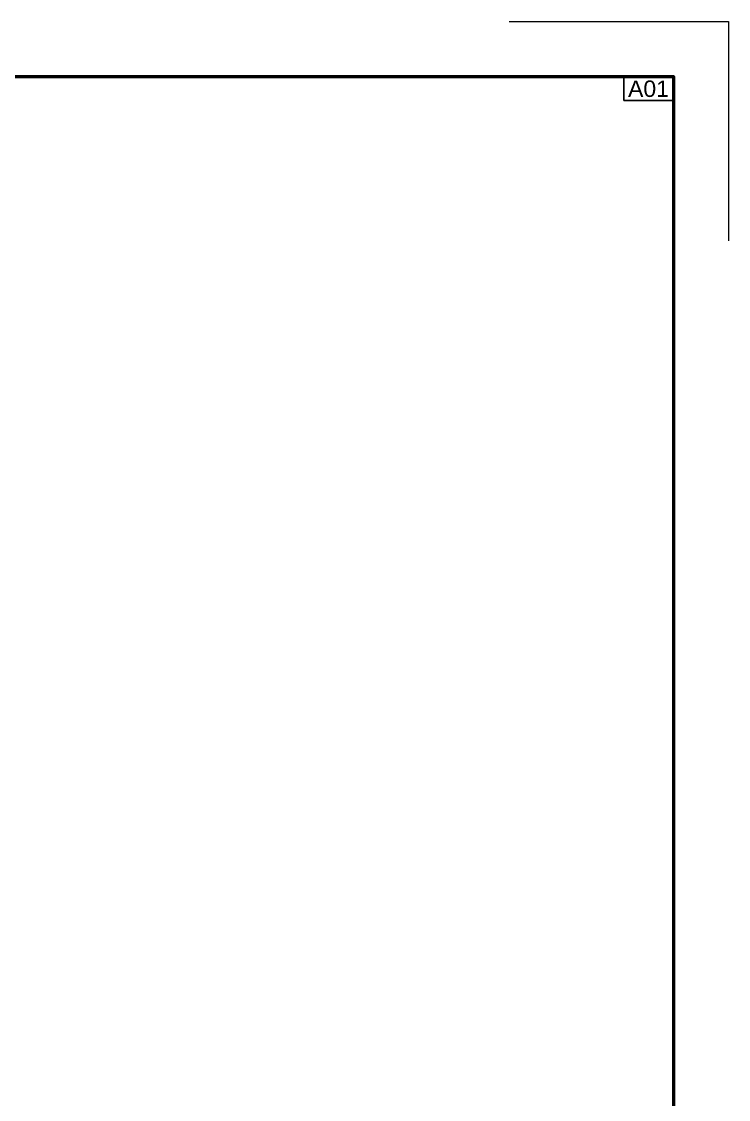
# Model space of a CAD drawing. Header units: inches. Extents: x 527934 to 2134587, y -408734 to 227304.
# Drawn here: x 1959416 to 1974890, y -250457 to -226867 of the extents above; entities that cross this region are included whole.
import ezdxf

# ---------------------------------------------------------------- set-up
doc = ezdxf.new("R2010")
doc.units = ezdxf.units.IN
doc.header["$MEASUREMENT"] = 0
doc.layers.add('paper', color=4, linetype='Continuous', lineweight=0, plot=False)
for name, color, linetype, lineweight in [('text', 7, 'Continuous', 13), ('TITLE THICK', 7, 'Continuous', 50), ('TITLE THIN', 7, 'Continuous', 25)]:
    doc.layers.add(name, color=color, linetype=linetype, lineweight=lineweight)
doc.styles.add('swiss', font='swisse.ttf')

msp = doc.modelspace()

# ---------------------------------------------------------------- linework, layer by layer
at = {"layer": 'paper'}
msp.add_lwpolyline([(1970090, -226867), (1974890, -226867), (1974890, -231667)], dxfattribs=at)
at = {"layer": 'TITLE THICK'}
msp.add_lwpolyline([(1927490, -228067), (1973690, -228067), (1973690, -261307), (1927490, -261307)], close=True, dxfattribs=at)
at = {"layer": 'TITLE THIN'}
for p, q in [((1972599.1, -228067), (1972599.1, -228597.4)), ((1972599.1, -228597.4), (1973690, -228597.4))]:
    msp.add_line(p, q, dxfattribs=at)

# ---------------------------------------------------------------- texts
at = {"layer": 'text', "ltscale": 0.1, "insert": (1973140, -228339.6), "char_height": 360, "width": 2462.764, "attachment_point": 5, "style": 'swiss'}
msp.add_mtext('A01', dxfattribs=at)

doc.saveas('drawing.dxf')
